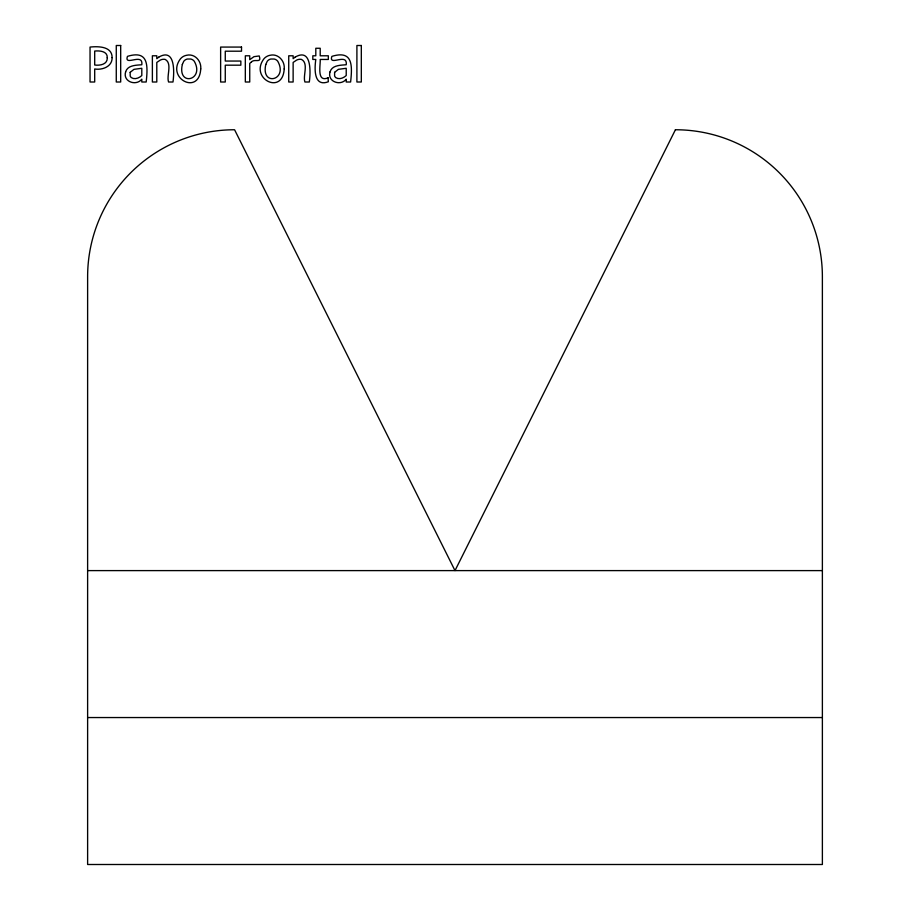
<?xml version="1.0" encoding="UTF-8"?>
<svg xmlns="http://www.w3.org/2000/svg" width="910" height="910" viewBox="0 0 910 910"><rect width="100%" height="100%" fill="white"/><g stroke="black" fill="none" stroke-linecap="round" stroke-linejoin="round"><path stroke-width="1.36" d="M87.622 570.604L822.378 570.604M87.622 717.546L822.378 717.546M200.735 68.91C199.222 95.948 165.552 78.249 180.544 58.706A10.442 10.442 0 0 1 186.539 55.294C194.683 53.224 201.622 61.05 200.735 68.91M284.204 68.91C282.692 95.948 249.021 78.249 264.014 58.706A10.442 10.442 0 0 1 270.008 55.294C278.153 53.224 285.092 61.05 284.204 68.91M112.101 57.603C112.408 66.623 102.261 70.286 94.697 68.978L94.697 82.002L90.044 82.002L90.044 47.07C98.007 46.217 112.271 46.217 112.101 57.603M182.341 64.474C177.2 86.905 204.909 80.353 194.331 61.345A5.926 5.926 0 0 0 190.668 59.025L187.426 59.025A5.972 5.972 0 0 0 183.729 61.345L182.341 64.474M265.8 64.474C260.669 86.905 288.379 80.353 277.8 61.345A5.926 5.926 0 0 0 274.126 59.025L270.896 59.025A5.972 5.972 0 0 0 267.199 61.345L265.8 64.474M125.625 71.879C122.634 81.581 136.011 86.484 141.801 79.215L141.801 82.002L146.192 82.002C148.023 65.213 148.387 49.925 127.468 56.363C123.771 66.908 143.405 52.223 141.801 64.758C136.159 65.224 127.582 65.111 125.625 71.879M330.046 71.879C327.054 81.581 340.442 86.484 346.221 79.215L346.221 82.002L350.612 82.002C352.454 65.213 352.818 49.925 331.888 56.363C328.191 66.908 347.836 52.223 346.221 64.758C340.59 65.224 332.013 65.111 330.046 71.879M107.266 57.717C107.653 64.542 99.838 65.713 94.697 65.019L94.697 51.062C99.543 50.562 107.63 51.085 107.266 57.717M130.175 72.345L130.198 76.099L131.154 77.521C134.555 79.932 139.059 78.135 141.801 75.553L141.801 68.284L133.941 69.353L130.175 72.345M334.596 72.345L334.63 76.099L335.574 77.521C338.975 79.932 343.479 78.135 346.221 75.553L346.221 68.284L338.372 69.353L334.596 72.345M675.425 129.755L455 570.604L234.575 129.755A146.954 146.954 0 0 0 87.622 276.708L87.622 864.5L822.378 864.5L822.378 276.708A146.954 146.954 0 0 0 675.425 129.755M251.353 62.062L249.738 63.404L249.738 82.002L245.325 82.002L245.325 55.794L249.738 55.794L249.738 59.696L253.947 56.682L259.214 55.942C261.943 63.939 254.595 58.217 251.353 62.062M158.749 57.148L156.793 58.706L156.793 55.794L152.38 55.794L152.38 82.002L156.793 82.002L156.793 62.437L160.206 60.151A7.519 7.519 0 0 1 165.085 59.389C172.627 63.234 166.314 75.723 168.566 82.002L172.98 82.002C174.231 73.062 175.63 47.297 158.749 57.148M295.102 57.148L293.134 58.706L293.134 55.794L288.732 55.794L288.732 82.002L293.134 82.002L293.134 62.437L296.546 60.151A7.519 7.519 0 0 1 301.426 59.389C308.968 63.234 302.666 75.723 304.918 82.002L309.32 82.002C310.583 73.062 311.971 47.297 295.102 57.148M328.066 77.805C316.452 82.776 320.627 65.019 320.206 59.457L328.328 59.457L328.328 55.794L320.206 55.794L320.206 48.264L315.804 48.264L315.804 55.794L312.824 55.794L312.824 59.457L315.804 59.457C314.496 68.432 313.529 87.349 328.328 81.763L328.066 77.805M120.689 45.5L116.275 45.5L116.275 82.002L120.689 82.002L120.689 45.5M361.315 45.5L356.902 45.5L356.902 82.002L361.315 82.002L361.315 45.5M241.525 47.07L220.63 47.07L220.63 82.002L225.27 82.002L225.27 65.179L240.843 65.179L240.843 61.05L225.27 61.05L225.27 51.199L241.525 51.199L241.525 47.07"/></g></svg>
